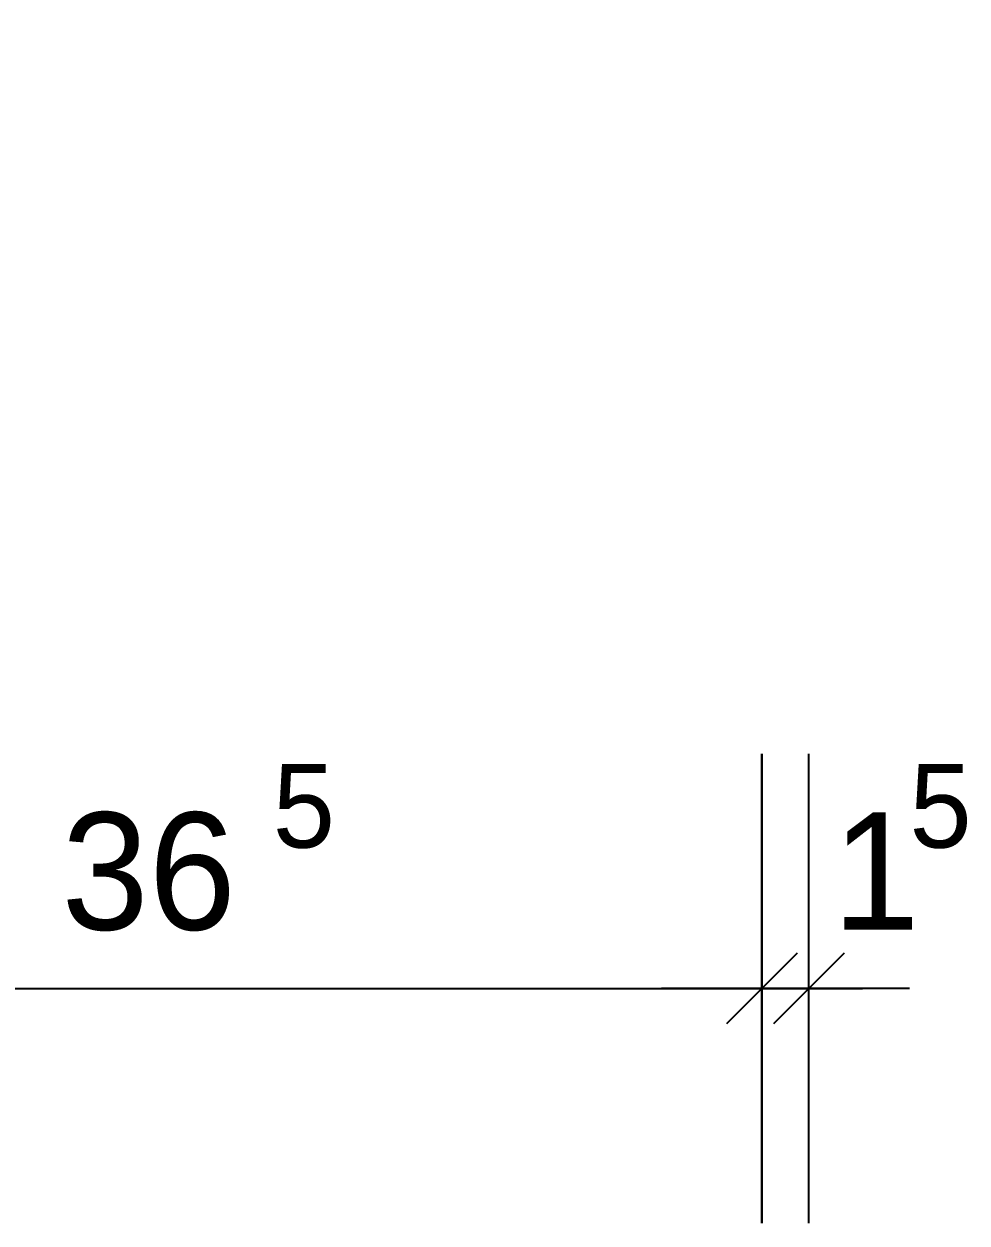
# Model space of a CAD drawing. Extents: x 0 to 21025, y 0 to 14850.
# Drawn here: x 5901 to 6605, y 6775 to 7670 of the extents above; entities that cross this region are included whole.
import ezdxf
from ezdxf.enums import TextEntityAlignment as Align

# ---------------------------------------------------------------- set-up
doc = ezdxf.new("R2010")
doc.units = 0
doc.header["$LTSCALE"] = 175
doc.layers.get('0').update_dxf_attribs({"linetype": 'CONTINUOUS'})
doc.layers.get('DEFPOINTS').update_dxf_attribs({"linetype": 'CONTINUOUS'})
doc.layers.add('BEMASSUNG', color=7, linetype='CONTINUOUS')
doc.layers.add('DRAHTANKER', color=7, linetype='CONTINUOUS')
doc.dimstyles.get("Standard").update_dxf_attribs({"dimtxt": 2.5, "dimasz": 2.5, "dimexe": 1.25, "dimexo": 0.625, "dimtad": 1, "dimcen": 2.5, "dimazin": 3, "dimtfac": 1, "dimtmove": 0, "dimatfit": 3})

# ---------------------------------------------------------------- blocks, each defined once
blk = doc.blocks.new('MASSHILFSLINIE')
for points in [[(0, -175), (0, 175)], [(0, 0), (26.516504, 26.516504)], [(75, 0), (-75, 0)], [(0, 0), (-26.516504, -26.516504)]]:
    blk.add_lwpolyline(points)
blk = doc.blocks.new('*D10')
at = {"color": 0, "linetype": 'BYBLOCK'}
blk.add_line((6281, 7565), (7194, 7565), dxfattribs=at)
at = {"layer": 'DEFPOINTS', "color": 0, "linetype": 'BYBLOCK'}
for p in [(6280, 8345), (7195, 8330), (7195, 7565)]:
    blk.add_point(p, dxfattribs=at)
at = {"color": 0, "linetype": 'BYBLOCK', "rotation": 180}
blk.add_blockref('MASSHILFSLINIE', (6280, 7565), dxfattribs=at)
at = {"color": 0, "linetype": 'BYBLOCK'}
blk.add_blockref('MASSHILFSLINIE', (7195, 7565), dxfattribs=at)
blk.add_text('36', height=87.5, dxfattribs=at).set_placement((6737.5, 7652.5), align=Align.MIDDLE_CENTER)
blk = doc.blocks.new('*D14')
at = {"color": 0, "linetype": 'BYBLOCK'}
blk.add_line((7196, 7565), (7229, 7565), dxfattribs=at)
at = {"layer": 'DEFPOINTS', "color": 0, "linetype": 'BYBLOCK'}
for p in [(7195, 8330), (7230, 8320), (7230, 7565)]:
    blk.add_point(p, dxfattribs=at)
at = {"color": 0, "linetype": 'BYBLOCK', "rotation": 180}
blk.add_blockref('MASSHILFSLINIE', (7195, 7565), dxfattribs=at)
at = {"color": 0, "linetype": 'BYBLOCK'}
blk.add_blockref('MASSHILFSLINIE', (7230, 7565), dxfattribs=at)
blk.add_text('1', height=87.5, dxfattribs=at).set_placement((7280, 7652.5), align=Align.MIDDLE_CENTER)

msp = doc.modelspace()

# ---------------------------------------------------------------- texts
at = {"layer": 'DRAHTANKER'}
for p in [(6086.85938, 7055.360132), (6561.85938, 7055.360132)]:
    msp.add_text('5', height=62.5, dxfattribs=at).set_placement(p)

# ---------------------------------------------------------------- dimensions: what is measured, and where the dimension line sits
at = {"layer": 'BEMASSUNG'}
dim = msp.add_linear_dim(base=(6486.85938, 6950.360132), p1=(6451.85938, 7715.360132), p2=(6486.85938, 7705.360132), text='1', dimstyle='Standard', dxfattribs=at)
dim.commit()
dim.dimension.update_dxf_attribs({"geometry": '*D14', "text_midpoint": (6536.85938, 7037.860132), "dimtype": 128, "insert": (-743.14062, -614.639868)})
at = {"layer": 'DRAHTANKER'}
dim = msp.add_linear_dim(base=(6451.85938, 6950.360132), p1=(5536.85938, 7730.360132), p2=(6451.85938, 7715.360132), text='36', dimstyle='Standard', dxfattribs=at)
dim.commit()
dim.dimension.update_dxf_attribs({"geometry": '*D10', "text_midpoint": (5994.35938, 7037.860132), "insert": (-743.14062, -614.639868)})

doc.saveas('drawing.dxf')
